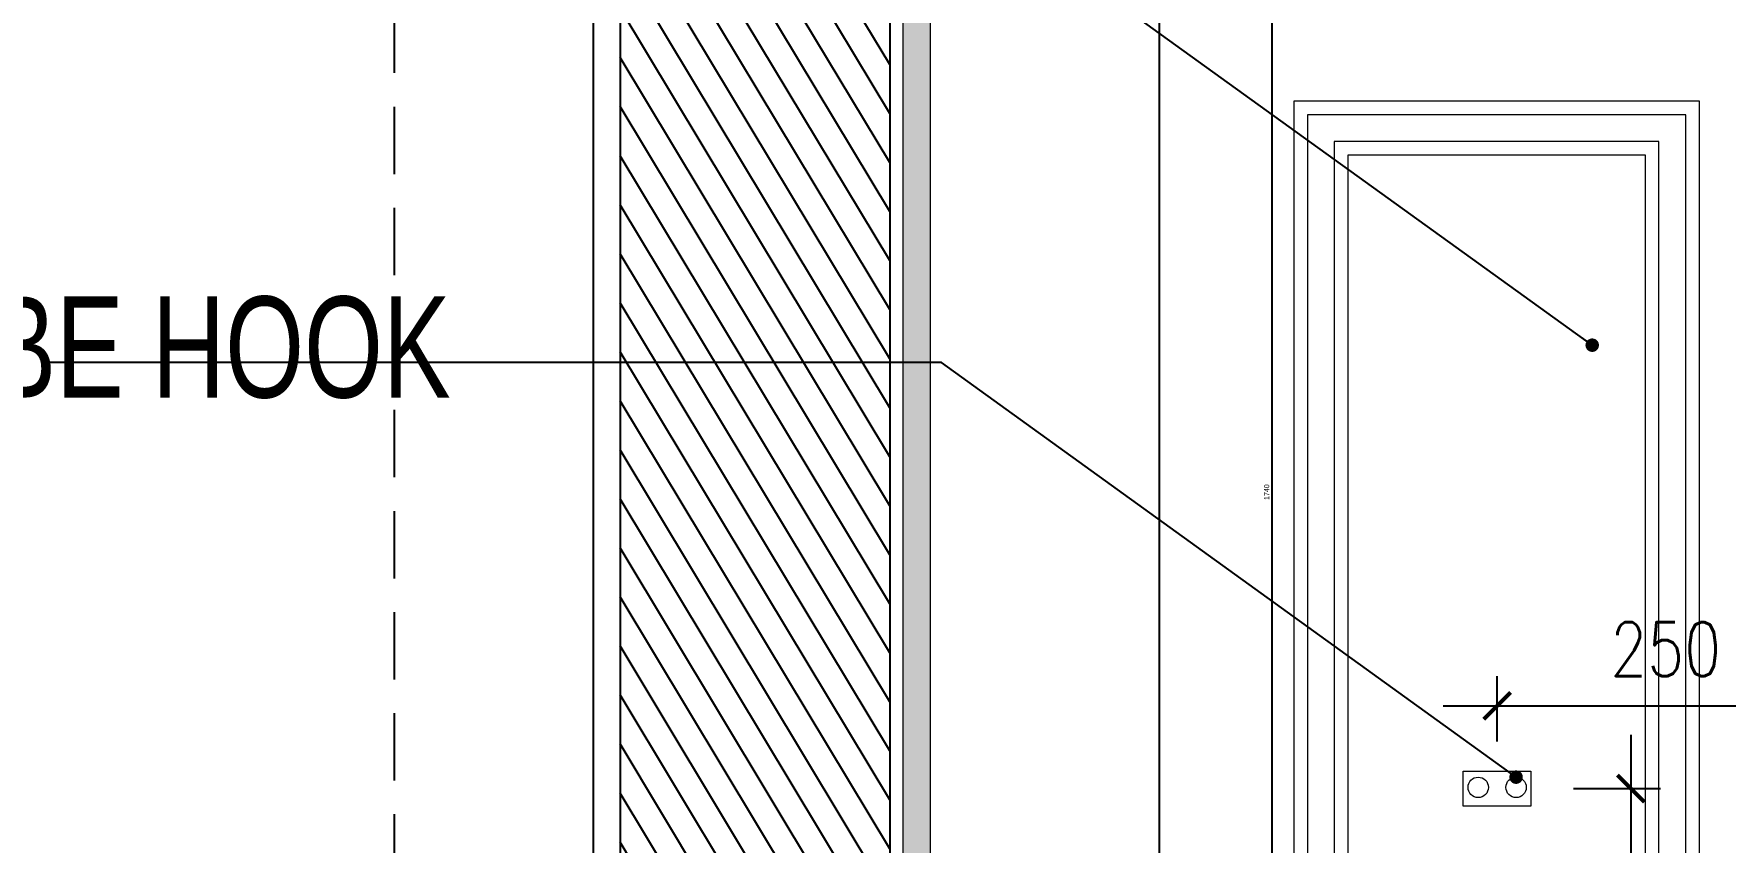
# Model space of a CAD drawing. Header units: inches. Extents: x 193287 to 241687, y 437648 to 550079.
# Drawn here: x 227563 to 228818, y 450096 to 450696 of the extents above; entities that cross this region are included whole.
import ezdxf

# ---------------------------------------------------------------- set-up
doc = ezdxf.new("R2010")
doc.units = ezdxf.units.IN
doc.header["$MEASUREMENT"] = 0
doc.linetypes.add('HIDDEN', pattern=[0.375, 0.25, -0.125])
doc.layers.add('A-Dim-ID', color=9, linetype='Continuous', lineweight=20)
doc.layers.add('CQ Marble', color=6, linetype='Continuous', lineweight=0)
for name, color, linetype in [('A-DIMESNION-1', 7, 'Continuous'), ('CQ marble hatch', 8, 'Continuous'), ('CQ PANEL DIMENSION', 1, 'Continuous'), ('CQ Plaster', 1, 'Continuous'), ('CQ section wall', 3, 'Continuous'), ('CQ SPOT DETAIL DIMENSION', 9, 'Continuous'), ('CQ spot detail elevation', 1, 'Continuous'), ('CQ text label', 3, 'Continuous'), ('CQ_callout', 34, 'Continuous'), ('DIM', 251, 'Continuous'), ('xref grd floor$2$CQ Wall hatch_CHB', 8, 'Continuous')]:
    doc.layers.add(name, color=color, linetype=linetype)
doc.styles.add('DIM 50', font='romans.shx', dxfattribs={"width": 0.75, "height": 100})
doc.styles.add('ST9', font='romans.shx', dxfattribs={"width": 0.8})
doc.styles.get("Standard").update_dxf_attribs({"font": 'arial.ttf'})
doc.dimstyles.new('CQ 2.5', dxfattribs={"dimscale": 0.025, "dimtxt": 150, "dimasz": 100, "dimexe": 100, "dimexo": 0, "dimgap": 80, "dimtad": 1, "dimdec": 0, "dimzin": 0, "dimdsep": 46, "dimtxsty": 'Standard', "dimblk": 'DOT', "dimcen": 100, "dimclrd": 250, "dimclre": 250, "dimclrt": 3, "dimadec": 0, "dimazin": 0, "dimtfac": 1, "dimtdec": 0, "dimtofl": 0, "dimtmove": 0, "dimatfit": 3, "dimfxl": 1, "dimtolj": 1, "dimtzin": 0, "dimlwd": -1, "dimarcsym": 0})
doc.dimstyles.new('DIM-20', dxfattribs={"dimscale": 1000, "dimtxt": 0.044, "dimasz": 0.035, "dimexe": 0.022, "dimexo": 0.022, "dimgap": 0.022, "dimtad": 1, "dimdec": 0, "dimzin": 0, "dimdsep": 46, "dimtxsty": 'ST9', "dimblk1": 'ARCHTICK', "dimblk2": 'ARCHTICK', "dimsah": 1, "dimcen": 0.088, "dimdle": 0.04, "dimclrd": 256, "dimclre": 256, "dimclrt": 3, "dimadec": 0, "dimazin": 0, "dimtfac": 1, "dimtdec": 0, "dimtix": 1, "dimtofl": 0, "dimtmove": 1, "dimatfit": 3, "dimldrblk": 'CLOSED', "dimfxl": 1, "dimtolj": 1, "dimtzin": 0, "dimarcsym": 0})
doc.dimstyles.get("Standard").update_dxf_attribs({"dimtxt": 0.18, "dimasz": 0.18, "dimexe": 0.18, "dimexo": 0.0625, "dimgap": 0.09, "dimtad": 0, "dimtih": 1, "dimtoh": 1, "dimdec": 4, "dimzin": 0, "dimdsep": 46, "dimtxsty": 'Standard', "dimcen": 0.09, "dimadec": 0, "dimazin": 0, "dimtfac": 1, "dimtdec": 4, "dimtofl": 0, "dimtmove": 0, "dimatfit": 3, "dimfxl": 1, "dimtolj": 1, "dimtzin": 0, "dimarcsym": 0})

# ---------------------------------------------------------------- blocks, each defined once
blk = doc.blocks.new('SECTION C AND F')
at = {"layer": 'xref grd floor$2$CQ Wall hatch_CHB'}
h = blk.add_hatch(dxfattribs=at)
h.set_pattern_fill('ANSI31,_O', color=8, scale=150, angle=76.0286)
h.set_pattern_definition([(121.0285767, (95684.039, 1302.347), (-16.0670684, -9.6649787), [])])
h.paths.add_polyline_path([(342620.2, 483585.9), (342820.2, 483585.9), (342820.2, 479335.6), (342620.2, 479335.6), (342620.2, 483035.9), (342620.2, 483035.9), (342620.2, 483235.9)])
at = {"layer": 'CQ Plaster'}
blk.add_line((342600.2, 483585.9, 0), (342600.2, 479335.6, 0), dxfattribs=at)
at = {"layer": 'CQ section wall'}
for p, q in [((342620.2, 483585.9, 0), (342620.2, 479335.6, 0)), ((342820.2, 483585.9, 0), (342820.2, 479335.6, 0))]:
    blk.add_line(p, q, dxfattribs=at)
blk = doc.blocks.new('niche section 2')
at = {"layer": 'CQ marble hatch', "ltscale": 1000}
h = blk.add_hatch(dxfattribs=at)
h.set_pattern_fill('ANSI36', color=256, scale=25, style=0)
h.set_pattern_definition([(45, (-202824.4748, -456589.9536), (1.657281518, 6.0766989), [7.8125, -1.5625, 0, -1.5625])])
h.paths.add_polyline_path([(1325.6, -5364.3), (1325.6, -5344.3), (1305.6, -5344.3), (1305.6, -7124.3), (1495.4, -7124.3), (1495.4, -7104.3), (1325.6, -7104.3)])
at = {"layer": 'CQ Marble', "color": 6, "elevation": 0}
blk.add_lwpolyline([(1325.6, -5344.3), (1325.6, -7104.3), (1495.4, -7104.3), (1495.4, -7124.3), (1305.6, -7124.3), (1305.6, -5344.3), (1325.6, -5344.3)], dxfattribs=at)
at = {"layer": 'CQ marble hatch', "extrusion": (4.88522e-08, -5.98593e-09, 1)}
blk.add_line((1495.4, -5364.3), (1495.4, -7104.3, 0), dxfattribs=at)
blk = doc.blocks.new('Double robe hook front')
at = {"layer": 'DIM', "lineweight": 0}
blk.add_lwpolyline([(144599.3, 42804.6), (144649.5, 42804.6), (144649.5, 42778.6), (144599.3, 42778.6)], close=True, dxfattribs=at)
for centre in [(144610.4, 42792.5), (144638.5, 42792.5)]:
    blk.add_circle(centre, 7.57, dxfattribs=at)
blk = doc.blocks.new('_Dot')
at = {"color": 0, "linetype": 'ByBlock', "lineweight": -2}
blk.add_line((-0.5, 0), (-1, 0), dxfattribs=at)
at = {"color": 0, "linetype": 'ByBlock', "const_width": 0.5}
blk.add_lwpolyline([(-0.25, 0, 1), (0.25, 0, 1)], format="xyb", close=True, dxfattribs=at)
blk = doc.blocks.new('*D4548')
at = {"layer": 'A-DIMESNION-1', "color": 250, "lineweight": -2, "ltscale": 0.05, "transparency": 16777216}
for p, q in [((228397.7, 431225.6), (228483.9, 431225.6)), ((228397.7, 429485.6), (228483.9, 429485.6))]:
    blk.add_line(p, q, dxfattribs=at)
at = {"layer": 'A-DIMESNION-1', "color": 250, "ltscale": 0.05, "transparency": 16777216}
blk.add_line((228481.4, 431223.1), (228481.4, 429488.1), dxfattribs=at)
at = {"layer": 'Defpoints', "color": 0, "linetype": 'Continuous', "ltscale": 0.05, "transparency": 16777216}
for p in [(228397.7, 431225.6, 0), (228397.7, 429485.6, 0), (228481.4, 429485.6)]:
    blk.add_point(p, dxfattribs=at)
at = {"layer": 'A-DIMESNION-1', "color": 250, "linetype": 'Continuous', "ltscale": 0.05, "transparency": 16777216, "xscale": 2.5, "yscale": 2.5, "zscale": 2.5}
for p, rotation in [((228481.4, 431225.6), 90), ((228481.4, 429485.6), 270)]:
    blk.add_blockref('_Dot', p, dxfattribs=dict(at, rotation=rotation))
at = {"layer": 'A-DIMESNION-1', "color": 3, "linetype": 'Continuous', "ltscale": 0.05, "transparency": 16777216, "insert": (228477.5, 430355.6), "char_height": 3.75, "attachment_point": 5, "rotation": 90}
blk.add_mtext('\\A1;1740', dxfattribs=at)
blk = doc.blocks.new('_ARCHTICK')
at = {"color": 0, "linetype": 'ByBlock', "const_width": 0.15}
blk.add_lwpolyline([(-0.5, -0.5), (0.5, 0.5)], dxfattribs=at)
blk = doc.blocks.new('*D2354')
at = {"layer": 'A-Dim-ID', "lineweight": -2, "transparency": 16777216}
for p, q in [((226142.1, 452525.6), (226142.1, 448295.6)), ((227820.6, 452485.6), (226120.1, 452485.6)), ((227830.6, 448335.6), (226120.1, 448335.6))]:
    blk.add_line(p, q, dxfattribs=at)
at = {"layer": 'Defpoints', "color": 0, "transparency": 16777216}
for p in [(227842.6, 452485.6, 0), (226142.1, 448335.6), (227852.6, 448335.6, 0)]:
    blk.add_point(p, dxfattribs=at)
at = {"layer": 'A-Dim-ID', "lineweight": -2, "transparency": 16777216, "xscale": 20, "yscale": 20, "zscale": 20}
for p, rotation in [((226142.1, 452485.6), 90), ((226142.1, 448335.6), 270)]:
    blk.add_blockref('_ARCHTICK', p, dxfattribs=dict(at, rotation=rotation))
at = {"layer": 'A-Dim-ID', "color": 3, "transparency": 16777216, "insert": (226100.1, 450410.6), "char_height": 40, "attachment_point": 5, "rotation": 90, "style": 'ST9'}
blk.add_mtext('\\A1;4150', dxfattribs=at)
blk = doc.blocks.new('_CLOSED')
at = {"color": 0, "linetype": 'ByBlock'}
for p, q in [((-1, 0.167), (0, 0)), ((-1, 0.167), (-1, -0.167)), ((0, 0), (-1, -0.167)), ((0, 0), (-1, 0))]:
    blk.add_line(p, q, dxfattribs=at)
blk = doc.blocks.new('*D2362')
at = {"layer": 'A-Dim-ID', "lineweight": -2, "transparency": 16777216}
for p, q in [((226382.4, 451808.6), (226382.4, 448295.6)), ((228330.5, 451768.6), (226360.4, 451768.6)), ((227871.2, 448335.6), (226360.4, 448335.6))]:
    blk.add_line(p, q, dxfattribs=at)
at = {"layer": 'Defpoints', "color": 0, "transparency": 16777216}
for p in [(228352.5, 451768.6), (226382.4, 448335.6), (227893.2, 448335.6, 0)]:
    blk.add_point(p, dxfattribs=at)
at = {"layer": 'A-Dim-ID', "lineweight": -2, "transparency": 16777216, "xscale": 20, "yscale": 20, "zscale": 20}
for p, rotation in [((226382.4, 451768.6), 90), ((226382.4, 448335.6), 270)]:
    blk.add_blockref('_ARCHTICK', p, dxfattribs=dict(at, rotation=rotation))
at = {"layer": 'A-Dim-ID', "color": 3, "transparency": 16777216, "insert": (226340.4, 450052.1), "char_height": 40, "attachment_point": 5, "rotation": 90, "style": 'ST9'}
blk.add_mtext('\\A1;3433', dxfattribs=at)
blk = doc.blocks.new('*D924')
at = {"layer": 'A-Dim-ID', "lineweight": -2, "transparency": 16777216}
for p, q in [((228747.7, 450175.6), (228747.7, 448295.6)), ((228705, 450135.6), (228769.7, 450135.6)), ((228680.9, 448335.6), (228769.7, 448335.6))]:
    blk.add_line(p, q, dxfattribs=at)
at = {"layer": 'Defpoints', "color": 0, "transparency": 16777216}
for p in [(228683, 450135.6, 0), (228658.9, 448335.6, 0), (228747.7, 448335.6)]:
    blk.add_point(p, dxfattribs=at)
at = {"layer": 'A-Dim-ID', "lineweight": -2, "transparency": 16777216, "xscale": 20, "yscale": 20, "zscale": 20}
for p, rotation in [((228747.7, 450135.6), 90), ((228747.7, 448335.6), 270)]:
    blk.add_blockref('_ARCHTICK', p, dxfattribs=dict(at, rotation=rotation))
at = {"layer": 'A-Dim-ID', "color": 3, "transparency": 16777216, "insert": (228705.7, 449235.6), "char_height": 40, "attachment_point": 5, "rotation": 90, "style": 'ST9'}
blk.add_mtext('\\A1;1800', dxfattribs=at)
blk = doc.blocks.new('*D2487')
at = {"layer": 'A-Dim-ID', "lineweight": -2, "transparency": 16777216}
for p, q in [((228648.4, 450170.6), (228648.4, 450219.1)), ((228898.4, 450170.6), (228898.4, 450219.1)), ((228608.4, 450197.1), (228938.4, 450197.1))]:
    blk.add_line(p, q, dxfattribs=at)
at = {"layer": 'Defpoints', "color": 0, "transparency": 16777216}
for p in [(228898.4, 450197.1), (228648.4, 450148.6, 0), (228898.4, 450148.6, 0)]:
    blk.add_point(p, dxfattribs=at)
at = {"layer": 'A-Dim-ID', "lineweight": -2, "transparency": 16777216, "xscale": 20, "yscale": 20, "zscale": 20, "rotation": 180}
blk.add_blockref('_ARCHTICK', (228648.4, 450197.1), dxfattribs=at)
at = {"layer": 'A-Dim-ID', "lineweight": -2, "transparency": 16777216, "xscale": 20, "yscale": 20, "zscale": 20}
blk.add_blockref('_ARCHTICK', (228898.4, 450197.1), dxfattribs=at)
at = {"layer": 'A-Dim-ID', "color": 3, "transparency": 16777216, "insert": (228773.4, 450239.1), "char_height": 40, "attachment_point": 5, "style": 'ST9'}
blk.add_mtext('\\A1;250', dxfattribs=at)
blk = doc.blocks.new('DIMBLOWUP')
at = {"layer": 'A-DIMESNION-1', "color": 64, "linetype": 'Continuous', "ltscale": 0.05}
dim = blk.add_linear_dim(base=(228481.4, 429485.6), p1=(228397.7, 431225.6, 0), p2=(228397.7, 429485.6, 0), angle=90, dimstyle='CQ 2.5', dxfattribs=at)
dim.commit()
dim.dimension.update_dxf_attribs({"geometry": '*D4548', "text_midpoint": (228477.5, 430355.6)})

msp = doc.modelspace()

# ---------------------------------------------------------------- linework, layer by layer
at = {"layer": 'CQ Marble', "extrusion": (-4.88522e-08, 5.98593e-09, 1), "elevation": -0.009}
for points in [[(228798.436, 450645.645), (228497.652, 450645.645), (228497.652, 449335.595), (228798.436, 449335.595)], [(228758.436, 450605.645), (228537.652, 450605.645), (228537.652, 449375.595), (228758.436, 449375.595)]]:
    msp.add_lwpolyline(points, close=True, dxfattribs=at)
at = {"layer": 'CQ Marble', "color": 8, "extrusion": (-4.88522e-08, 5.98593e-09, 1), "elevation": -0.009}
for points in [[(228788.436, 450635.645), (228507.652, 450635.645), (228507.652, 449345.595), (228788.436, 449345.595)], [(228768.436, 450615.645), (228527.652, 450615.645), (228527.652, 449365.595), (228768.436, 449365.595)]]:
    msp.add_lwpolyline(points, close=True, dxfattribs=at)
at = {"layer": 'CQ spot detail elevation', "color": 3, "linetype": 'HIDDEN', "ltscale": 200}
msp.add_lwpolyline([(227830.495, 451473.526), (229107.079, 451473.526), (229107.079, 448266.584), (227830.495, 448266.584)], close=True, dxfattribs=at)

# ---------------------------------------------------------------- block references
at = {"layer": 'CQ Marble'}
msp.add_blockref('SECTION C AND F', (-114622.291, -31100.298, -0.001), dxfattribs=at)
at = {"layer": 'CQ Marble', "extrusion": (-4.88522e-08, 5.98593e-09, 1)}
msp.add_blockref('niche section 2', (226902.269, 456589.954, -0.009), dxfattribs=at)
at = {"layer": 'CQ PANEL DIMENSION'}
msp.add_blockref('Double robe hook front', (84023.979, 407344.048, -0.001), dxfattribs=at)
at = {"layer": 'CQ SPOT DETAIL DIMENSION', "color": 8}
msp.add_blockref('DIMBLOWUP', (0, 20000), dxfattribs=at)

# ---------------------------------------------------------------- texts
at = {"layer": 'CQ text label', "color": 3, "ltscale": 500, "insert": (226630.66, 450500.761, 0), "char_height": 75, "width": 1867.39225, "attachment_point": 1, "style": 'DIM 50'}
msp.add_mtext('{\\fCityBlueprint|b0|i0|c2|p2;(SMDS 1011)DOUBLE ROBE HOOK}', dxfattribs=at)

# ---------------------------------------------------------------- dimensions: what is measured, and where the dimension line sits
at = {"layer": 'A-Dim-ID'}
for base, p1, p2, picture, middle in [((226142.126, 448335.597, 0), (227842.637, 452485.597, 0), (227852.637, 448335.597, 0), '*D2354', (226100.126, 450410.597, 0)), ((226382.384, 448335.597, 0), (228352.524, 451768.634, 0), (227893.232, 448335.597, 0), '*D2362', (226340.384, 450052.116, 0)), ((228747.652, 448335.616, -0.001), (228683.044, 450135.647, -0.001), (228658.905, 448335.616, -0.001), '*D924', (228705.652, 449235.631, -0.001))]:
    dim = msp.add_linear_dim(base=base, p1=p1, p2=p2, angle=90, dimstyle='DIM-20', override={"dimtxt": 0.04, "dimasz": 0.02}, dxfattribs=at)
    dim.commit()
    dim.dimension.update_dxf_attribs({"geometry": picture, "text_midpoint": middle})
dim = msp.add_linear_dim(base=(228898.436, 450197.124, -0.001), p1=(228648.407, 450148.616, -0.001), p2=(228898.436, 450148.616, -0.001), dimstyle='DIM-20', override={"dimtxt": 0.04, "dimasz": 0.02}, dxfattribs=at)
dim.commit()
dim.dimension.update_dxf_attribs({"geometry": '*D2487', "text_midpoint": (228773.421, 450239.124, -0.001)})

# ---------------------------------------------------------------- leaders
at = {"layer": 'CQ_callout', "color": 8}
for points in [[(229340.628, 450444.012, 0), (228236.15, 451153.073, 0), (227573.538, 451153.073, 0)], [(228718.943, 450464.631, 0), (228236.15, 450812.732, 0), (227573.538, 450812.732, 0)], [(228662.474, 450144.115, 0), (228236.15, 450451.693, 0), (227573.538, 450451.693, 0)]]:
    msp.add_leader(points, dimstyle='Standard', override={"dimasz": 10, "dimldrblk": 'Dot', "dimfxl": 0.1, "dimarcsym": 2}, dxfattribs=at)

doc.saveas('drawing.dxf')
